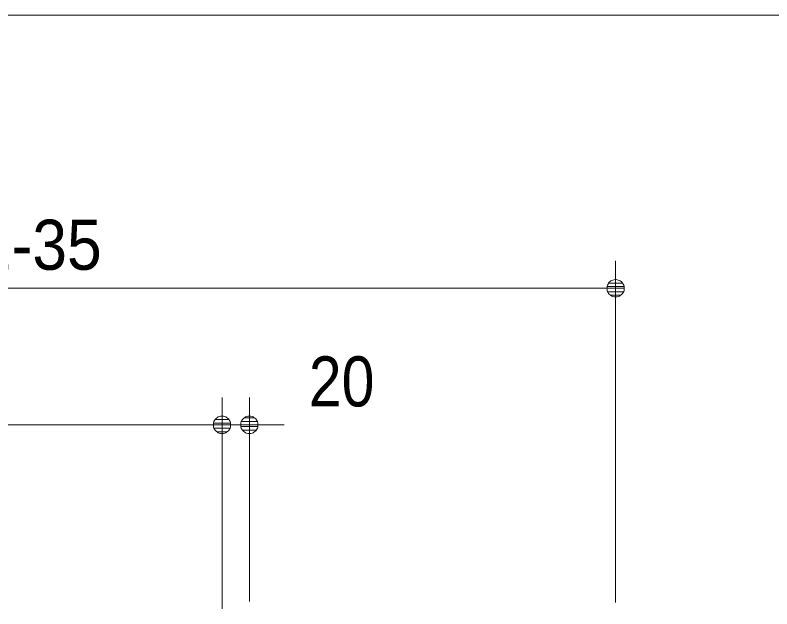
# Model space of a CAD drawing. Units: millimetres, scale not verified. Extents: x -6062 to 6062, y -3045 to 3045.
# Drawn here: x -4044 to -3490, y 465 to 900 of the extents above; entities that cross this region are included whole.
import ezdxf
from ezdxf.enums import TextEntityAlignment as Align

# ---------------------------------------------------------------- set-up
doc = ezdxf.new("R2010")
doc.units = ezdxf.units.MM
doc.header["$LTSCALE"] = 20
for name, color, linetype, lineweight in [('0-0_2寸法-1', 7, 'Continuous', 9), ('0-1_0', 7, 'Continuous', 9), ('0-2_2寸法-2', 7, 'Continuous', 9)]:
    doc.layers.add(name, color=color, linetype=linetype, lineweight=lineweight)
doc.styles.add('ＭＳ Ｐゴシック', font='')
doc.styles.get('ＭＳ Ｐゴシック').set_extended_font_data('MS PGothic')

# ---------------------------------------------------------------- blocks, each defined once
blk = doc.blocks.new('_Dot')
at = {"layer": '0-1_0'}
for p, q in [((-10, 0), (-20, 0)), ((9.78, 2), (-9.78, 2)), ((7.99, 6), (-7.99, 6)), ((9.16, -3.98), (-9.16, -3.98)), ((6, -7.98), (-6, -7.98))]:
    blk.add_line(p, q, dxfattribs=at)
for points in [[(10, 0), (9.92, 1.25), (9.69, 2.49), (9.3, 3.68), (8.76, 4.82), (8.09, 5.88), (7.29, 6.85), (6.37, 7.71), (5.36, 8.44), (4.26, 9.05), (3.09, 9.51), (1.87, 9.82), (0.63, 9.98), (-0.63, 9.98), (-1.87, 9.82), (-3.09, 9.51), (-4.26, 9.05), (-5.36, 8.44), (-6.37, 7.71), (-7.29, 6.85), (-8.09, 5.88), (-8.76, 4.82), (-9.3, 3.68), (-9.69, 2.49), (-9.92, 1.25), (-10, 0), (0, 0)], [(-10, 0), (-9.92, -1.25), (-9.69, -2.49), (-9.3, -3.68), (-8.76, -4.82), (-8.09, -5.88), (-7.29, -6.85), (-6.37, -7.71), (-5.36, -8.44), (-4.26, -9.05), (-3.09, -9.51), (-1.87, -9.82), (-0.63, -9.98), (0.63, -9.98), (1.87, -9.82), (3.09, -9.51), (4.26, -9.05), (5.36, -8.44), (6.37, -7.71), (7.29, -6.85), (8.09, -5.88), (8.76, -4.82), (9.3, -3.68), (9.69, -2.49), (9.92, -1.25), (10, 0), (0, 0)]]:
    blk.add_lwpolyline(points, close=True, dxfattribs=at)

msp = doc.modelspace()

# ---------------------------------------------------------------- linework, layer by layer
at = {"layer": '0-0_2寸法-1'}
for p, q in [((-1225.21, 900), (-4774.79, 900)), ((-3604.5, 470), (-3604.5, 720)), ((-3617.21, 700), (-4756.79, 700)), ((-3892.5, 465.25), (-3892.5, 620)), ((-3905.21, 600), (-4774.79, 600))]:
    msp.add_line(p, q, dxfattribs=at)
at = {"layer": '0-2_2寸法-2'}
for p, q in [((-3892.5, 470.6), (-3892.5, 620)), ((-3872.5, 470.6), (-3872.5, 620)), ((-3905.21, 600), (-3917.92, 600)), ((-3892.5, 600), (-3872.5, 600)), ((-3859.79, 600), (-3847.08, 600))]:
    msp.add_line(p, q, dxfattribs=at)

# ---------------------------------------------------------------- block references
at = {"layer": '0-0_2寸法-1', "xscale": 0.6356201, "yscale": 0.6356201}
for p in [(-3604.5, 700), (-3892.5, 600)]:
    msp.add_blockref('_Dot', p, dxfattribs=at)
at = {"layer": '0-2_2寸法-2', "xscale": 0.6356201, "yscale": 0.6356201}
msp.add_blockref('_Dot', (-3892.5, 600), dxfattribs=at)
at = {"layer": '0-2_2寸法-2', "xscale": 0.6356201, "yscale": 0.6356201, "rotation": 180}
msp.add_blockref('_Dot', (-3872.5, 600), dxfattribs=at)

# ---------------------------------------------------------------- texts
at = {"layer": '0-0_2寸法-1', "style": 'ＭＳ Ｐゴシック', "width": 0.95}
msp.add_text('上固定枠\u3000DW2-35', height=36.69, dxfattribs=at).set_placement((-4385.48, 702.53), align=Align.BOTTOM_LEFT)
at = {"layer": '0-2_2寸法-2', "style": 'ＭＳ Ｐゴシック', "width": 0.9}
msp.add_text('20', height=36.66, dxfattribs=at).set_placement((-3828.98, 602.48), align=Align.BOTTOM_LEFT)

doc.saveas('drawing.dxf')
